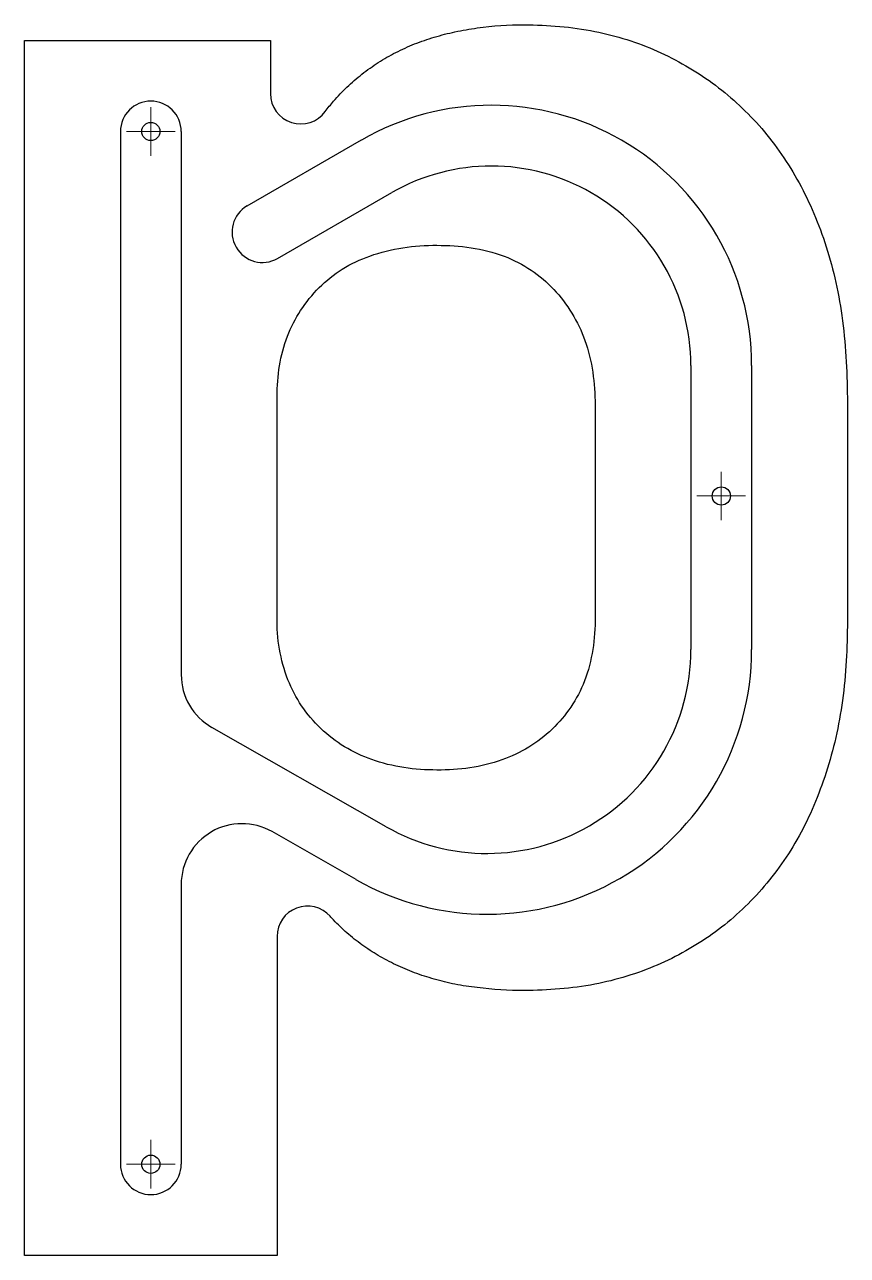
# Model space of a CAD drawing. Header units: millimetres. Extents: x 495 to 630, y 90 to 293.
import ezdxf

# ---------------------------------------------------------------- set-up
doc = ezdxf.new("R2010")
doc.units = ezdxf.units.MM

# ---------------------------------------------------------------- blocks, each defined once
blk = doc.blocks.new('SW_CENTERMARKSYMBOL_0')
at = {"color": 0, "linetype": 'Continuous', "lineweight": 18}
for p, q in [((0, 2.5), (0, 4)), ((0, 0), (0, 2.5)), ((-2.5, 0), (-4, 0)), ((0, 0), (-2.5, 0)), ((0, 0), (0, -2.5)), ((0, 0), (2.5, 0)), ((2.5, 0), (4, 0)), ((0, -2.5), (0, -4))]:
    blk.add_line(p, q, dxfattribs=at)
blk = doc.blocks.new('SW_CENTERMARKSYMBOL_1')
at = {"color": 0, "linetype": 'Continuous', "lineweight": 18}
for p, q in [((0, 2.5), (0, 4)), ((0, 0), (0, 2.5)), ((-2.5, 0), (-4, 0)), ((0, 0), (-2.5, 0)), ((0, 0), (0, -2.5)), ((0, 0), (2.5, 0)), ((2.5, 0), (4, 0)), ((0, -2.5), (0, -4))]:
    blk.add_line(p, q, dxfattribs=at)
blk = doc.blocks.new('SW_CENTERMARKSYMBOL_2')
at = {"color": 0, "linetype": 'Continuous', "lineweight": 18}
for p, q in [((0, 2.5), (0, 4)), ((0, 0), (0, 2.5)), ((-2.5, 0), (-4, 0)), ((0, 0), (-2.5, 0)), ((0, 0), (0, -2.5)), ((0, 0), (2.5, 0)), ((2.5, 0), (4, 0)), ((0, -2.5), (0, -4))]:
    blk.add_line(p, q, dxfattribs=at)

msp = doc.modelspace()

# ---------------------------------------------------------------- linework, layer by layer
at = {"color": 7, "linetype": 'Continuous', "lineweight": 25}
for p, q in [((494.78, 290.37), (535.24, 290.37)), ((494.78, 90.37), (494.78, 290.37)), ((535.24, 290.37), (535.24, 281.61)), ((510.55, 275.37), (510.55, 105.37)), ((520.55, 275.37), (520.55, 185.96)), ((531.42, 263.15), (550.22, 273.97)), ((536.41, 254.48), (555.21, 265.31)), ((604.44, 236.84), (604.44, 190.09)), ((614.44, 236.84), (614.44, 190.09)), ((536.32, 195.42), (536.32, 231.75)), ((630.19, 231.55), (630.19, 193.93)), ((588.69, 230.35), (588.69, 195.42)), ((554.27, 160.93), (525.6, 177.27)), ((549.32, 152.24), (535.5, 160.12)), ((520.55, 151.43), (520.55, 105.37)), ((536.32, 142.87), (536.32, 90.37)), ((536.32, 90.37), (494.78, 90.37))]:
    msp.add_line(p, q, dxfattribs=at)
for centre in [(515.55, 275.37), (609.44, 215.37), (515.55, 105.37)]:
    msp.add_circle(centre, 1.5, dxfattribs=at)
for centre, radius, start, end in [((540.24, 281.61), 5, 180, 323.5957), ((515.55, 275.37), 5, 90, 180), ((515.55, 275.37), 5, 0, 90), ((571.6, 236.84), 42.84, 0, 119.9323), ((571.6, 236.84), 32.84, 0, 119.9323), ((533.92, 258.81), 5, 119.9323, 209.9323), ((533.92, 258.81), 5, 209.9323, 299.9323), ((570.88, 190.09), 43.56, 240.3233, 0), ((570.88, 190.09), 33.56, 240.3233, 0), ((530.55, 185.96), 10, 180, 240.3233), ((530.55, 151.43), 10, 60.3233, 180), ((541.32, 142.87), 5, 41.5763, 180), ((515.55, 105.37), 5, 180, 270), ((515.55, 105.37), 5, 270, 0)]:
    msp.add_arc(centre, radius, start, end, dxfattribs=at)
for points, knots in [([(544.27, 278.65), (544.7, 279.23), (545.81, 280.64), (547.8, 282.74), (550.29, 284.84), (552.96, 286.78), (555.87, 288.42), (558.95, 289.83), (562.22, 290.94), (565.66, 291.83), (570.6, 292.68), (574.43, 292.96), (577.03, 292.93)], [0, 0, 0, 0, 0.0395703, 0.0977837, 0.1571877, 0.2172135, 0.2775565, 0.3391566, 0.4015735, 0.4655184, 0.5328098, 0.6745142, 0.6745142, 0.6745142, 0.6745142]), ([(577.03, 292.93), (580.9, 292.9), (586.63, 292.47), (593.89, 290.59), (598.92, 288.71), (603.62, 286.28), (608.01, 283.44), (612.04, 280.12), (615.76, 276.38), (619.07, 272.16), (622.01, 267.54), (624.49, 262.49), (626.59, 257.06), (628.22, 251.21), (629.8, 242.7), (630.17, 236.06), (630.19, 231.55)], [0, 0, 0, 0, 0.127239, 0.186926, 0.245402, 0.302979, 0.35994, 0.416568, 0.47385, 0.532458, 0.592103, 0.653202, 0.71655, 0.782954, 0.852003, 1, 1, 1, 1]), ([(536.32, 231.75), (536.35, 235.11), (537.05, 240.14), (540.1, 246.02), (543.14, 249.79), (547, 252.9), (553.44, 255.9), (558.9, 256.66), (562.65, 256.63)], [0, 0, 0, 0, 0.24798, 0.363834, 0.482443, 0.601818, 0.724705, 1, 1, 1, 1]), ([(562.65, 256.63), (566.38, 256.64), (571.89, 255.95), (578.23, 252.73), (582.02, 249.5), (584.98, 245.52), (588.03, 239.28), (588.63, 233.92), (588.69, 230.35)], [0, 0, 0, 0, 0.268987, 0.38851, 0.505395, 0.623022, 0.742123, 1, 1, 1, 1]), ([(562.65, 170.26), (559.02, 170.26), (553.67, 170.99), (547.34, 173.93), (543.43, 176.98), (540.22, 180.71), (537.1, 186.75), (536.28, 191.92), (536.32, 195.42)], [0, 0, 0, 0, 0.266055, 0.387077, 0.506835, 0.626018, 0.743974, 1, 1, 1, 1]), ([(588.69, 195.42), (588.68, 191.88), (588.01, 186.6), (584.84, 180.55), (581.69, 176.85), (577.84, 173.86), (571.56, 170.95), (566.27, 170.21), (562.65, 170.26)], [0, 0, 0, 0, 0.261299, 0.379584, 0.496338, 0.615056, 0.734226, 1, 1, 1, 1]), ([(630.19, 193.93), (630.17, 189.58), (629.79, 183.16), (628.21, 174.91), (626.57, 169.17), (624.49, 163.79), (622.02, 158.79), (619.07, 154.24), (615.74, 150.1), (612.05, 146.4), (608, 143.17), (603.62, 140.4), (598.91, 138.06), (593.89, 136.22), (586.62, 134.39), (580.9, 134.02), (577.03, 133.96)], [0, 0, 0, 0, 0.144565, 0.212745, 0.27871, 0.342446, 0.40392, 0.463573, 0.522229, 0.579922, 0.636708, 0.693912, 0.751817, 0.810879, 0.871212, 1, 1, 1, 1]), ([(577.03, 133.96), (574.43, 133.93), (570.61, 134.22), (565.66, 134.92), (562.23, 135.81), (558.95, 136.82), (555.89, 138.16), (552.98, 139.67), (550.29, 141.45), (547.81, 143.39), (546.12, 145.02), (545.25, 145.98), (545.06, 146.18)], [0.335543, 0.335543, 0.335543, 0.335543, 0.482307, 0.5517913, 0.6178682, 0.6820696, 0.7452922, 0.8067329, 0.8672255, 0.9268646, 0.9845079, 1, 1, 1, 1])]:
    msp.add_open_spline(points, degree=3, knots=knots, dxfattribs=at)

# ---------------------------------------------------------------- block references
at = {"color": 7, "linetype": 'Continuous', "lineweight": 18}
for name, p in [('SW_CENTERMARKSYMBOL_1', (515.55, 275.37)), ('SW_CENTERMARKSYMBOL_0', (609.44, 215.37)), ('SW_CENTERMARKSYMBOL_2', (515.55, 105.37))]:
    msp.add_blockref(name, p, dxfattribs=at)

doc.saveas('drawing.dxf')
